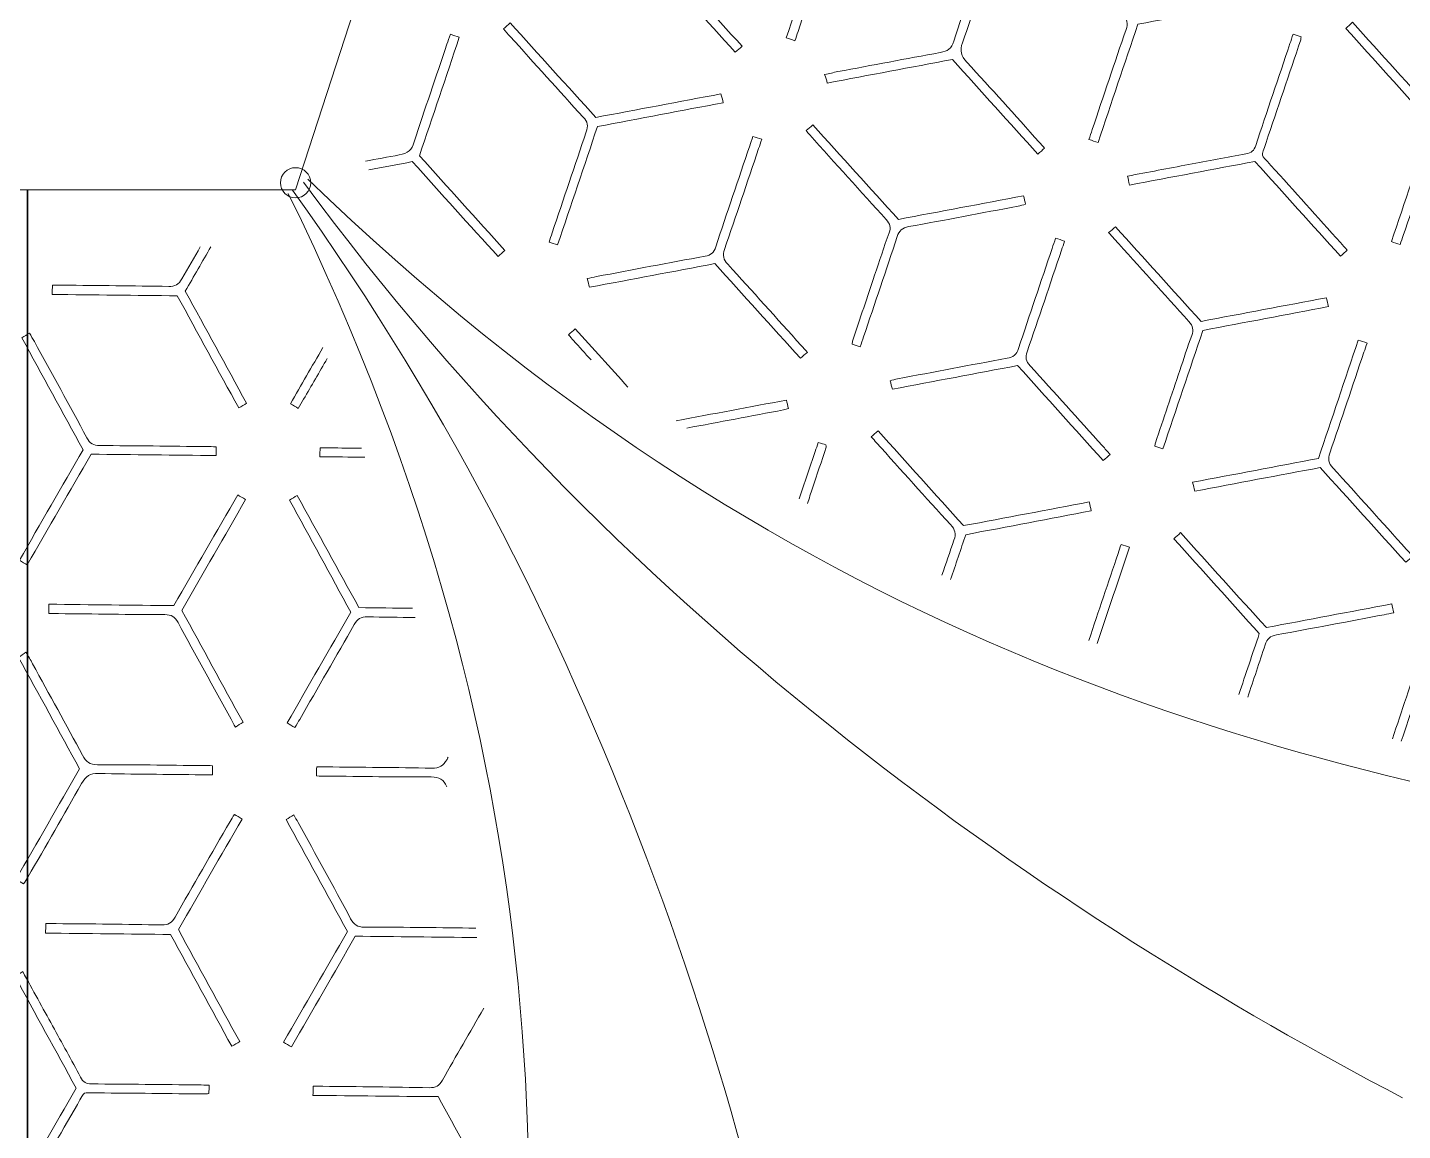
# Model space of a CAD drawing. Header units: inches. Extents: x 70 to 1671, y -1124 to -34.
# Drawn here: x 1422.5 to 1559.1, y -425.6 to -316.1 of the extents above; entities that cross this region are included whole.
import ezdxf

# ---------------------------------------------------------------- set-up
doc = ezdxf.new("R2010")
doc.units = ezdxf.units.IN
doc.header["$MEASUREMENT"] = 0
for name, color, linetype in [('black guides', 7, 'Continuous'), ('creasing lines + designs', 7, 'Continuous'), ('red cutouts', 7, 'Continuous')]:
    doc.layers.add(name, color=color, linetype=linetype)

# ---------------------------------------------------------------- blocks, each defined once
blk = doc.blocks.new('block 16')
at = {"layer": 'creasing lines + designs', "color": 3, "lineweight": 5}
for points, knots in [([(1440.73, -337.85), (1439.88, -339.31), (1439.04, -340.78), (1438.19, -342.26), (1440.2, -345.94), (1442.22, -349.63), (1444.27, -353.39), (1444.02, -353.54), (1443.79, -353.69), (1443.5, -353.86), (1441.47, -350.16), (1439.45, -346.47), (1437.39, -342.72), (1433.25, -342.68), (1429.13, -342.63), (1424.98, -342.59), (1424.98, -342.25), (1424.99, -342), (1424.99, -341.65), (1425.36, -341.66), (1425.7, -341.66), (1426.05, -341.66), (1429.54, -341.7), (1433.04, -341.72), (1436.54, -341.79), (1437.17, -341.81), (1437.53, -341.61), (1437.85, -341.04), (1438.46, -339.97), (1439.07, -338.91), (1439.68, -337.84)], [0, 0, 0, 0, 1, 1, 1, 2, 2, 2, 3, 3, 3, 4, 4, 4, 5, 5, 5, 6, 6, 6, 7, 7, 7, 8, 8, 8, 9, 9, 9, 10, 10, 10, 10]), ([(1421.96, -346.89), (1422.24, -346.72), (1422.46, -346.59), (1422.72, -346.43), (1422.88, -346.71), (1423.04, -346.98), (1423.2, -347.27), (1424.94, -350.45), (1426.7, -353.62), (1428.41, -356.82), (1428.72, -357.39), (1429.07, -357.6), (1429.71, -357.6), (1433.23, -357.61), (1436.76, -357.66), (1440.28, -357.7), (1440.6, -357.7), (1440.91, -357.71), (1441.25, -357.71), (1441.25, -358.03), (1441.25, -358.28), (1441.24, -358.59), (1437.11, -358.55), (1433.01, -358.5), (1428.84, -358.46), (1426.73, -362.11), (1424.62, -365.76), (1422.49, -369.46), (1422.24, -369.31), (1422.01, -369.17), (1421.72, -368.99), (1423.82, -365.33), (1425.92, -361.68), (1428.04, -358.01), (1426, -354.29), (1423.98, -350.59), (1421.96, -346.89)], [0, 0, 0, 0, 1, 1, 1, 2, 2, 2, 3, 3, 3, 4, 4, 4, 5, 5, 5, 6, 6, 6, 7, 7, 7, 8, 8, 8, 9, 9, 9, 10, 10, 10, 11, 11, 11, 12, 12, 12, 12]), ([(1452.28, -348.95), (1451.5, -350.3), (1450.72, -351.65), (1449.94, -353), (1449.77, -353.31), (1449.58, -353.61), (1449.41, -353.91), (1449.14, -353.75), (1448.93, -353.62), (1448.64, -353.44), (1449.7, -351.59), (1450.77, -349.73), (1451.84, -347.87)], [0, 0, 0, 0, 1, 1, 1, 2, 2, 2, 3, 3, 3, 4, 4, 4, 4]), ([(1456.01, -358.76), (1454.53, -358.74), (1453.05, -358.72), (1451.56, -358.71), (1451.56, -358.38), (1451.57, -358.13), (1451.57, -357.82), (1451.92, -357.82), (1452.24, -357.83), (1452.56, -357.83), (1453.6, -357.84), (1454.65, -357.85), (1455.69, -357.86)], [0, 0, 0, 0, 1, 1, 1, 2, 2, 2, 3, 3, 3, 4, 4, 4, 4]), ([(1437.84, -373.97), (1439.86, -377.65), (1441.88, -381.35), (1443.92, -385.08), (1443.67, -385.24), (1443.44, -385.38), (1443.17, -385.56), (1443.02, -385.3), (1442.87, -385.05), (1442.73, -384.79), (1440.97, -381.59), (1439.2, -378.39), (1437.47, -375.17), (1437.16, -374.59), (1436.8, -374.39), (1436.17, -374.39), (1432.65, -374.38), (1429.13, -374.33), (1425.61, -374.29), (1425.29, -374.29), (1424.97, -374.29), (1424.64, -374.28), (1424.64, -373.95), (1424.64, -373.69), (1424.65, -373.36), (1428.79, -373.41), (1432.92, -373.45), (1437.05, -373.5), (1439.19, -369.8), (1441.29, -366.15), (1443.4, -362.5), (1443.66, -362.65), (1443.87, -362.78), (1444.18, -362.96), (1442.08, -366.61), (1439.98, -370.26), (1437.84, -373.97)], [0, 0, 0, 0, 1, 1, 1, 2, 2, 2, 3, 3, 3, 4, 4, 4, 5, 5, 5, 6, 6, 6, 7, 7, 7, 8, 8, 8, 9, 9, 9, 10, 10, 10, 11, 11, 11, 12, 12, 12, 12]), ([(1461.01, -374.68), (1459.43, -374.66), (1457.85, -374.64), (1456.27, -374.61), (1455.64, -374.6), (1455.28, -374.8), (1454.96, -375.37), (1453.18, -378.52), (1451.36, -381.66), (1449.55, -384.8), (1449.4, -385.05), (1449.25, -385.31), (1449.06, -385.62), (1448.79, -385.45), (1448.57, -385.32), (1448.3, -385.15), (1450.4, -381.5), (1452.5, -377.85), (1454.62, -374.15), (1452.6, -370.45), (1450.58, -366.75), (1448.54, -363.02), (1448.81, -362.86), (1449.04, -362.72), (1449.31, -362.55), (1451.35, -366.27), (1453.37, -369.96), (1455.43, -373.7), (1457.21, -373.72), (1458.98, -373.74), (1460.76, -373.76)], [0, 0, 0, 0, 1, 1, 1, 2, 2, 2, 3, 3, 3, 4, 4, 4, 5, 5, 5, 6, 6, 6, 7, 7, 7, 8, 8, 8, 9, 9, 9, 10, 10, 10, 10]), ([(1440.89, -390.31), (1440.5, -390.31), (1440.15, -390.3), (1439.81, -390.3), (1436.4, -390.26), (1432.99, -390.26), (1429.59, -390.16), (1428.73, -390.14), (1428.3, -390.44), (1427.88, -391.18), (1426.14, -394.29), (1424.34, -397.37), (1422.56, -400.46), (1422.43, -400.69), (1422.28, -400.91), (1422.13, -401.15), (1421.89, -401.01), (1421.68, -400.88), (1421.38, -400.69), (1423.47, -397.05), (1425.57, -393.41), (1427.69, -389.72), (1425.68, -386.03), (1423.67, -382.36), (1421.63, -378.64), (1421.87, -378.47), (1422.1, -378.31), (1422.37, -378.12), (1422.6, -378.52), (1422.82, -378.9), (1423.03, -379.29), (1424.68, -382.32), (1426.36, -385.33), (1427.98, -388.37), (1428.33, -389.03), (1428.71, -389.3), (1429.46, -389.3), (1432.95, -389.29), (1436.45, -389.35), (1439.94, -389.39), (1440.25, -389.39), (1440.57, -389.39), (1440.9, -389.4), (1440.89, -389.74), (1440.89, -389.99), (1440.89, -390.31)], [0, 0, 0, 0, 1, 1, 1, 2, 2, 2, 3, 3, 3, 4, 4, 4, 5, 5, 5, 6, 6, 6, 7, 7, 7, 8, 8, 8, 9, 9, 9, 10, 10, 10, 11, 11, 11, 12, 12, 12, 13, 13, 13, 14, 14, 14, 15, 15, 15, 15]), ([(1464.15, -391.5), (1463.88, -390.76), (1463.4, -390.52), (1462.61, -390.52), (1459.15, -390.54), (1455.68, -390.47), (1452.22, -390.43), (1451.9, -390.43), (1451.58, -390.43), (1451.23, -390.42), (1451.23, -390.1), (1451.23, -389.85), (1451.24, -389.51), (1451.56, -389.51), (1451.88, -389.52), (1452.19, -389.52), (1455.68, -389.56), (1459.18, -389.57), (1462.67, -389.66), (1463.42, -389.67), (1463.81, -389.42), (1464.18, -388.77)], [0, 0, 0, 0, 1, 1, 1, 2, 2, 2, 3, 3, 3, 4, 4, 4, 5, 5, 5, 6, 6, 6, 7, 7, 7, 7]), ([(1443.59, -416.81), (1443.33, -416.97), (1443.1, -417.11), (1442.81, -417.28), (1440.78, -413.58), (1438.76, -409.89), (1436.72, -406.17), (1432.58, -406.12), (1428.48, -406.08), (1424.32, -406.03), (1424.32, -405.71), (1424.33, -405.44), (1424.33, -405.07), (1424.68, -405.08), (1425.02, -405.08), (1425.37, -405.09), (1428.86, -405.12), (1432.36, -405.15), (1435.85, -405.22), (1436.49, -405.23), (1436.85, -405.02), (1437.17, -404.46), (1438.97, -401.28), (1440.8, -398.12), (1442.63, -394.95), (1442.76, -394.72), (1442.9, -394.49), (1443.06, -394.24), (1443.32, -394.39), (1443.55, -394.53), (1443.82, -394.7), (1441.72, -398.35), (1439.63, -401.98), (1437.5, -405.68), (1439.51, -409.37), (1441.54, -413.06), (1443.59, -416.81)], [0, 0, 0, 0, 1, 1, 1, 2, 2, 2, 3, 3, 3, 4, 4, 4, 5, 5, 5, 6, 6, 6, 7, 7, 7, 8, 8, 8, 9, 9, 9, 10, 10, 10, 11, 11, 11, 12, 12, 12, 12]), ([(1467.14, -406.47), (1463.12, -406.43), (1459.13, -406.39), (1455.07, -406.34), (1452.96, -410), (1450.85, -413.65), (1448.73, -417.33), (1448.47, -417.18), (1448.24, -417.05), (1447.94, -416.87), (1450.06, -413.2), (1452.16, -409.55), (1454.28, -405.87), (1452.25, -402.15), (1450.22, -398.45), (1448.2, -394.76), (1448.48, -394.59), (1448.69, -394.45), (1448.96, -394.29), (1449.1, -394.54), (1449.26, -394.79), (1449.4, -395.05), (1451.14, -398.23), (1452.9, -401.4), (1454.61, -404.6), (1454.93, -405.19), (1455.28, -405.44), (1455.96, -405.44), (1459.43, -405.44), (1462.9, -405.49), (1466.36, -405.53), (1466.58, -405.53), (1466.79, -405.54), (1467.03, -405.54)], [0, 0, 0, 0, 1, 1, 1, 2, 2, 2, 3, 3, 3, 4, 4, 4, 5, 5, 5, 6, 6, 6, 7, 7, 7, 8, 8, 8, 9, 9, 9, 10, 10, 10, 11, 11, 11, 11]), ([(1421.26, -410.31), (1421.58, -410.13), (1421.79, -410.01), (1422.05, -409.86), (1423.04, -411.67), (1424.03, -413.47), (1425.01, -415.26), (1425.94, -416.96), (1426.89, -418.64), (1427.79, -420.35), (1428.04, -420.84), (1428.35, -421.02), (1428.88, -421.02), (1432.44, -421.03), (1435.99, -421.08), (1439.54, -421.12), (1439.86, -421.12), (1440.18, -421.13), (1440.55, -421.13), (1440.55, -421.42), (1440.54, -421.67), (1440.54, -421.97), (1440.45, -421.98), (1440.34, -422.02), (1440.24, -422.01), (1436.65, -421.98), (1433.07, -421.93), (1429.49, -421.91), (1427.82, -421.9), (1428.3, -421.64), (1427.47, -423.06), (1425.73, -426.04), (1424.02, -429.04), (1422.3, -432.03), (1422.14, -432.31), (1421.97, -432.58), (1421.79, -432.88), (1421.55, -432.74), (1421.34, -432.61), (1421.02, -432.42), (1423.12, -428.78), (1425.21, -425.14), (1427.35, -421.43), (1425.33, -417.75), (1423.31, -414.05), (1421.26, -410.31)], [0, 0, 0, 0, 1, 1, 1, 2, 2, 2, 3, 3, 3, 4, 4, 4, 5, 5, 5, 6, 6, 6, 7, 7, 7, 8, 8, 8, 9, 9, 9, 10, 10, 10, 11, 11, 11, 12, 12, 12, 13, 13, 13, 14, 14, 14, 15, 15, 15, 15]), ([(1468.55, -431.88), (1466.81, -428.7), (1465.06, -425.51), (1463.29, -422.28), (1459.16, -422.24), (1455.03, -422.2), (1450.87, -422.15), (1450.88, -421.83), (1450.88, -421.57), (1450.88, -421.24), (1451.21, -421.25), (1451.53, -421.25), (1451.84, -421.25), (1455.37, -421.29), (1458.89, -421.32), (1462.42, -421.39), (1463.05, -421.4), (1463.41, -421.21), (1463.73, -420.64), (1465.08, -418.25), (1466.45, -415.88), (1467.82, -413.5)], [0, 0, 0, 0, 1, 1, 1, 2, 2, 2, 3, 3, 3, 4, 4, 4, 5, 5, 5, 6, 6, 6, 7, 7, 7, 7])]:
    blk.add_open_spline(points, degree=3, knots=knots, dxfattribs=at)
blk.add_open_spline([(1464.18, -388.77), (1464.22, -388.69), (1464.26, -388.62), (1464.3, -388.54)], degree=3, dxfattribs=at)
blk = doc.blocks.new('block 17')
at = {"layer": 'creasing lines + designs', "color": 3, "lineweight": 5}
for points, knots in [([(1502.52, -304.72), (1506.64, -303.94), (1510.78, -303.16), (1514.96, -302.37), (1515.03, -302.66), (1515.1, -302.93), (1515.18, -303.24), (1514.89, -303.3), (1514.6, -303.37), (1514.31, -303.42), (1510.72, -304.1), (1507.13, -304.79), (1503.54, -305.44), (1502.89, -305.56), (1502.59, -305.84), (1502.4, -306.44), (1501.3, -309.79), (1500.16, -313.12), (1499.04, -316.46), (1498.94, -316.76), (1498.84, -317.06), (1498.73, -317.38), (1498.41, -317.27), (1498.17, -317.19), (1497.86, -317.09), (1499.18, -313.16), (1500.5, -309.25), (1501.82, -305.33), (1498.96, -302.16), (1496.14, -299.02), (1493.32, -295.89), (1493.55, -295.69), (1493.74, -295.53), (1494, -295.3), (1496.82, -298.42), (1499.64, -301.54), (1502.52, -304.72)], [0, 0, 0, 0, 1, 1, 1, 2, 2, 2, 3, 3, 3, 4, 4, 4, 5, 5, 5, 6, 6, 6, 7, 7, 7, 8, 8, 8, 9, 9, 9, 10, 10, 10, 11, 11, 11, 12, 12, 12, 12]), ([(1471.85, -311.46), (1471.78, -311.14), (1471.72, -310.89), (1471.65, -310.6), (1471.96, -310.53), (1472.27, -310.46), (1472.59, -310.4), (1476.15, -309.72), (1479.72, -309.03), (1483.29, -308.39), (1483.93, -308.28), (1484.23, -308.01), (1484.43, -307.4), (1485.52, -304.05), (1486.67, -300.72), (1487.79, -297.38), (1487.89, -297.07), (1487.99, -296.78), (1488.1, -296.45), (1488.4, -296.56), (1488.65, -296.64), (1488.94, -296.74), (1487.62, -300.65), (1486.31, -304.54), (1484.98, -308.49), (1487.8, -311.63), (1490.62, -314.76), (1493.48, -317.93), (1493.26, -318.12), (1493.05, -318.29), (1492.79, -318.52), (1489.97, -315.39), (1487.14, -312.26), (1484.3, -309.12), (1480.14, -309.9), (1475.99, -310.68), (1471.85, -311.46)], [0, 0, 0, 0, 1, 1, 1, 2, 2, 2, 3, 3, 3, 4, 4, 4, 5, 5, 5, 6, 6, 6, 7, 7, 7, 8, 8, 8, 9, 9, 9, 10, 10, 10, 11, 11, 11, 12, 12, 12, 12]), ([(1555.3, -310.56), (1555.61, -310.49), (1555.92, -310.42), (1556.23, -310.36), (1559.61, -309.72), (1563, -309.1), (1566.39, -308.44), (1568.12, -308.1), (1567.67, -308.5), (1568.25, -306.8), (1569.33, -303.66), (1570.37, -300.52), (1571.43, -297.37), (1571.53, -297.07), (1571.64, -296.77), (1571.75, -296.42), (1572.03, -296.52), (1572.27, -296.6), (1572.56, -296.7), (1572.54, -296.82), (1572.54, -296.96), (1572.49, -297.08), (1571.43, -300.26), (1570.36, -303.43), (1569.29, -306.6), (1569.09, -307.21), (1568.7, -307.87), (1568.81, -308.42), (1568.93, -308.98), (1569.56, -309.45), (1569.99, -309.93), (1572.17, -312.36), (1574.37, -314.79), (1576.56, -317.21), (1576.75, -317.43), (1576.94, -317.66), (1577.17, -317.92), (1576.9, -318.13), (1576.7, -318.29), (1576.47, -318.48), (1573.64, -315.34), (1570.82, -312.21), (1567.98, -309.07), (1563.8, -309.86), (1559.67, -310.64), (1555.52, -311.42), (1555.44, -311.11), (1555.38, -310.86), (1555.3, -310.56)], [0, 0, 0, 0, 1, 1, 1, 2, 2, 2, 3, 3, 3, 4, 4, 4, 5, 5, 5, 6, 6, 6, 7, 7, 7, 8, 8, 8, 9, 9, 9, 10, 10, 10, 11, 11, 11, 12, 12, 12, 13, 13, 13, 14, 14, 14, 15, 15, 15, 16, 16, 16, 16]), ([(1545.03, -312.5), (1545.1, -312.79), (1545.16, -313.05), (1545.24, -313.38), (1541.09, -314.17), (1536.95, -314.95), (1532.78, -315.74), (1531.46, -319.66), (1530.15, -323.55), (1528.83, -327.49), (1528.52, -327.39), (1528.26, -327.3), (1527.92, -327.19), (1528.03, -326.86), (1528.14, -326.53), (1528.25, -326.2), (1529.37, -322.89), (1530.47, -319.57), (1531.61, -316.27), (1531.82, -315.67), (1531.74, -315.26), (1531.3, -314.79), (1528.83, -312.09), (1526.39, -309.37), (1523.94, -306.65), (1523.77, -306.45), (1523.6, -306.25), (1523.4, -306.02), (1523.63, -305.83), (1523.83, -305.65), (1524.08, -305.44), (1526.9, -308.57), (1529.71, -311.68), (1532.57, -314.85), (1536.69, -314.07), (1540.83, -313.29), (1545.03, -312.5)], [0, 0, 0, 0, 1, 1, 1, 2, 2, 2, 3, 3, 3, 4, 4, 4, 5, 5, 5, 6, 6, 6, 7, 7, 7, 8, 8, 8, 9, 9, 9, 10, 10, 10, 11, 11, 11, 12, 12, 12, 12]), ([(1519, -306.88), (1518.87, -307.24), (1518.76, -307.57), (1518.65, -307.9), (1517.56, -311.13), (1516.51, -314.37), (1515.36, -317.58), (1515.08, -318.38), (1515.22, -318.89), (1515.8, -319.51), (1518.22, -322.13), (1520.59, -324.79), (1522.98, -327.44), (1523.16, -327.64), (1523.32, -327.84), (1523.51, -328.06), (1523.3, -328.25), (1523.11, -328.41), (1522.84, -328.64), (1520.02, -325.52), (1517.21, -322.4), (1514.36, -319.24), (1510.23, -320.02), (1506.11, -320.8), (1501.94, -321.58), (1501.86, -321.3), (1501.78, -321.04), (1501.68, -320.72), (1502.13, -320.63), (1502.56, -320.54), (1503, -320.45), (1506.38, -319.82), (1509.77, -319.16), (1513.16, -318.55), (1513.89, -318.43), (1514.27, -318.15), (1514.5, -317.43), (1515.57, -314.11), (1516.71, -310.8), (1517.82, -307.49), (1517.92, -307.19), (1518.02, -306.9), (1518.13, -306.58), (1518.45, -306.69), (1518.69, -306.77), (1519, -306.88)], [0, 0, 0, 0, 1, 1, 1, 2, 2, 2, 3, 3, 3, 4, 4, 4, 5, 5, 5, 6, 6, 6, 7, 7, 7, 8, 8, 8, 9, 9, 9, 10, 10, 10, 11, 11, 11, 12, 12, 12, 13, 13, 13, 14, 14, 14, 15, 15, 15, 15]), ([(1456.07, -329.34), (1457.19, -329.13), (1458.32, -328.93), (1459.44, -328.73), (1460.29, -328.58), (1460.68, -328.23), (1460.93, -327.43), (1461.96, -324.18), (1463.09, -320.96), (1464.17, -317.73), (1464.28, -317.41), (1464.39, -317.08), (1464.51, -316.74), (1464.84, -316.85), (1465.09, -316.93), (1465.4, -317.04), (1464.08, -320.97), (1462.76, -324.88), (1461.44, -328.8), (1464.28, -331.96), (1467.08, -335.07), (1469.92, -338.21), (1469.7, -338.41), (1469.5, -338.59), (1469.25, -338.82), (1466.41, -335.68), (1463.59, -332.56), (1460.73, -329.39), (1459.29, -329.67), (1457.85, -329.94), (1456.41, -330.21)], [0, 0, 0, 0, 1, 1, 1, 2, 2, 2, 3, 3, 3, 4, 4, 4, 5, 5, 5, 6, 6, 6, 7, 7, 7, 8, 8, 8, 9, 9, 9, 10, 10, 10, 10]), ([(1474.31, -337.38), (1474.42, -337.06), (1474.52, -336.76), (1474.62, -336.46), (1475.75, -333.12), (1476.86, -329.77), (1478.01, -326.44), (1478.22, -325.84), (1478.14, -325.44), (1477.7, -324.96), (1475.26, -322.31), (1472.87, -319.63), (1470.46, -316.96), (1470.24, -316.72), (1470.03, -316.47), (1469.78, -316.19), (1470, -316), (1470.2, -315.83), (1470.46, -315.6), (1473.29, -318.73), (1476.11, -321.86), (1478.95, -325), (1483.1, -324.22), (1487.21, -323.44), (1491.38, -322.66), (1491.46, -322.95), (1491.53, -323.21), (1491.61, -323.54), (1487.47, -324.32), (1483.32, -325.11), (1479.12, -325.9), (1477.8, -329.82), (1476.48, -333.73), (1475.16, -337.67), (1474.85, -337.56), (1474.61, -337.48), (1474.31, -337.38)], [0, 0, 0, 0, 1, 1, 1, 2, 2, 2, 3, 3, 3, 4, 4, 4, 5, 5, 5, 6, 6, 6, 7, 7, 7, 8, 8, 8, 9, 9, 9, 10, 10, 10, 11, 11, 11, 12, 12, 12, 12]), ([(1531.95, -331.72), (1531.88, -331.36), (1531.83, -331.12), (1531.76, -330.83), (1533.79, -330.44), (1535.81, -330.06), (1537.82, -329.68), (1539.72, -329.32), (1541.62, -328.95), (1543.52, -328.62), (1544.06, -328.52), (1544.32, -328.29), (1544.49, -327.78), (1545.6, -324.41), (1546.75, -321.04), (1547.88, -317.67), (1547.98, -317.37), (1548.09, -317.07), (1548.2, -316.72), (1548.48, -316.81), (1548.71, -316.89), (1548.99, -316.99), (1548.98, -317.08), (1548.98, -317.19), (1548.95, -317.29), (1547.81, -320.69), (1546.65, -324.08), (1545.52, -327.48), (1545, -329.06), (1544.9, -328.53), (1546, -329.76), (1548.3, -332.33), (1550.62, -334.88), (1552.92, -337.44), (1553.14, -337.69), (1553.35, -337.93), (1553.58, -338.19), (1553.37, -338.38), (1553.18, -338.54), (1552.91, -338.78), (1550.09, -335.67), (1547.27, -332.54), (1544.41, -329.37), (1540.28, -330.15), (1536.14, -330.93), (1531.95, -331.72)], [0, 0, 0, 0, 1, 1, 1, 2, 2, 2, 3, 3, 3, 4, 4, 4, 5, 5, 5, 6, 6, 6, 7, 7, 7, 8, 8, 8, 9, 9, 9, 10, 10, 10, 11, 11, 11, 12, 12, 12, 13, 13, 13, 14, 14, 14, 15, 15, 15, 15]), ([(1562.62, -324.98), (1566.74, -324.2), (1570.88, -323.42), (1575.07, -322.63), (1575.14, -322.92), (1575.21, -323.18), (1575.28, -323.49), (1574.99, -323.55), (1574.71, -323.62), (1574.42, -323.68), (1570.83, -324.35), (1567.24, -325.05), (1563.64, -325.7), (1563, -325.81), (1562.7, -326.1), (1562.5, -326.7), (1561.41, -330.04), (1560.27, -333.38), (1559.14, -336.72), (1559.04, -337.01), (1558.94, -337.31), (1558.83, -337.63), (1558.52, -337.53), (1558.27, -337.45), (1557.96, -337.34), (1559.29, -333.41), (1560.6, -329.5), (1561.93, -325.58), (1559.07, -322.41), (1556.25, -319.28), (1553.43, -316.15), (1553.66, -315.95), (1553.84, -315.78), (1554.11, -315.55), (1556.93, -318.67), (1559.75, -321.8), (1562.62, -324.98)], [0, 0, 0, 0, 1, 1, 1, 2, 2, 2, 3, 3, 3, 4, 4, 4, 5, 5, 5, 6, 6, 6, 7, 7, 7, 8, 8, 8, 9, 9, 9, 10, 10, 10, 11, 11, 11, 12, 12, 12, 12]), ([(1521.43, -332.78), (1521.5, -333.08), (1521.57, -333.33), (1521.64, -333.63), (1521.39, -333.69), (1521.14, -333.76), (1520.89, -333.81), (1517.27, -334.5), (1513.65, -335.19), (1510.02, -335.85), (1509.39, -335.97), (1509.08, -336.24), (1508.88, -336.84), (1507.8, -340.16), (1506.66, -343.47), (1505.55, -346.78), (1505.44, -347.11), (1505.33, -347.44), (1505.21, -347.79), (1504.91, -347.69), (1504.69, -347.62), (1504.41, -347.52), (1504.43, -347.41), (1504.42, -347.27), (1504.47, -347.14), (1505.19, -344.99), (1505.92, -342.84), (1506.64, -340.68), (1507.12, -339.28), (1507.56, -337.86), (1508.08, -336.47), (1508.27, -335.93), (1508.19, -335.57), (1507.79, -335.14), (1505.25, -332.35), (1502.73, -329.54), (1500.2, -326.74), (1500.08, -326.61), (1499.97, -326.47), (1499.83, -326.31), (1500.06, -326.12), (1500.27, -325.95), (1500.52, -325.74), (1503.35, -328.87), (1506.15, -331.97), (1509, -335.13), (1513.14, -334.35), (1517.28, -333.57), (1521.43, -332.78)], [0, 0, 0, 0, 1, 1, 1, 2, 2, 2, 3, 3, 3, 4, 4, 4, 5, 5, 5, 6, 6, 6, 7, 7, 7, 8, 8, 8, 9, 9, 9, 10, 10, 10, 11, 11, 11, 12, 12, 12, 13, 13, 13, 14, 14, 14, 15, 15, 15, 16, 16, 16, 16]), ([(1478.33, -341.87), (1478.25, -341.57), (1478.19, -341.33), (1478.11, -341.01), (1478.41, -340.94), (1478.71, -340.87), (1479.02, -340.81), (1482.61, -340.13), (1486.2, -339.44), (1489.8, -338.79), (1490.41, -338.68), (1490.69, -338.42), (1490.87, -337.85), (1491.97, -334.51), (1493.11, -331.17), (1494.24, -327.83), (1494.34, -327.53), (1494.44, -327.23), (1494.56, -326.88), (1494.85, -326.98), (1495.11, -327.07), (1495.43, -327.17), (1495.32, -327.5), (1495.22, -327.8), (1495.12, -328.1), (1493.99, -331.44), (1492.88, -334.78), (1491.73, -338.11), (1491.52, -338.71), (1491.62, -339.11), (1492.06, -339.59), (1494.51, -342.26), (1496.92, -344.96), (1499.35, -347.65), (1499.55, -347.87), (1499.74, -348.1), (1499.96, -348.35), (1499.73, -348.54), (1499.53, -348.72), (1499.28, -348.93), (1496.42, -345.76), (1493.61, -342.65), (1490.79, -339.52), (1486.62, -340.31), (1482.49, -341.09), (1478.33, -341.87)], [0, 0, 0, 0, 1, 1, 1, 2, 2, 2, 3, 3, 3, 4, 4, 4, 5, 5, 5, 6, 6, 6, 7, 7, 7, 8, 8, 8, 9, 9, 9, 10, 10, 10, 11, 11, 11, 12, 12, 12, 13, 13, 13, 14, 14, 14, 15, 15, 15, 15]), ([(1551.71, -343.79), (1547.54, -344.58), (1543.4, -345.37), (1539.24, -346.16), (1537.92, -350.08), (1536.6, -353.97), (1535.27, -357.93), (1534.95, -357.83), (1534.74, -357.75), (1534.47, -357.66), (1534.49, -357.56), (1534.49, -357.44), (1534.52, -357.34), (1535.33, -354.94), (1536.14, -352.54), (1536.94, -350.14), (1537.34, -348.98), (1537.7, -347.81), (1538.13, -346.66), (1538.34, -346.1), (1538.26, -345.72), (1537.84, -345.26), (1535.35, -342.54), (1532.89, -339.79), (1530.42, -337.05), (1530.25, -336.86), (1530.08, -336.65), (1529.88, -336.43), (1530.11, -336.24), (1530.32, -336.07), (1530.57, -335.86), (1533.39, -338.99), (1536.2, -342.1), (1539.06, -345.26), (1543.19, -344.48), (1547.32, -343.7), (1551.5, -342.91), (1551.58, -343.22), (1551.64, -343.48), (1551.71, -343.79)], [0, 0, 0, 0, 1, 1, 1, 2, 2, 2, 3, 3, 3, 4, 4, 4, 5, 5, 5, 6, 6, 6, 7, 7, 7, 8, 8, 8, 9, 9, 9, 10, 10, 10, 11, 11, 11, 12, 12, 12, 13, 13, 13, 13]), ([(1520.84, -349.65), (1516.71, -350.43), (1512.56, -351.21), (1508.4, -352), (1508.32, -351.71), (1508.26, -351.47), (1508.18, -351.16), (1508.42, -351.1), (1508.67, -351.02), (1508.92, -350.97), (1512.54, -350.29), (1516.16, -349.59), (1519.79, -348.93), (1520.42, -348.82), (1520.74, -348.56), (1520.94, -347.95), (1522.02, -344.63), (1523.16, -341.32), (1524.27, -338.01), (1524.38, -337.68), (1524.49, -337.35), (1524.61, -336.99), (1524.93, -337.1), (1525.17, -337.18), (1525.5, -337.29), (1525.4, -337.6), (1525.3, -337.89), (1525.2, -338.19), (1524.07, -341.55), (1522.95, -344.93), (1521.78, -348.28), (1521.59, -348.86), (1521.67, -349.23), (1522.09, -349.69), (1524.5, -352.32), (1526.87, -354.97), (1529.26, -357.62), (1529.52, -357.91), (1529.77, -358.19), (1530.03, -358.48), (1529.8, -358.68), (1529.61, -358.85), (1529.35, -359.08), (1526.53, -355.95), (1523.71, -352.82), (1520.84, -349.65)], [0, 0, 0, 0, 1, 1, 1, 2, 2, 2, 3, 3, 3, 4, 4, 4, 5, 5, 5, 6, 6, 6, 7, 7, 7, 8, 8, 8, 9, 9, 9, 10, 10, 10, 11, 11, 11, 12, 12, 12, 13, 13, 13, 14, 14, 14, 15, 15, 15, 15]), ([(1478.48, -349.09), (1477.9, -348.44), (1477.31, -347.8), (1476.73, -347.15), (1476.57, -346.98), (1476.42, -346.79), (1476.25, -346.58), (1476.47, -346.4), (1476.67, -346.22), (1476.92, -346.01), (1478.67, -347.94), (1480.41, -349.86), (1482.14, -351.79)], [0, 0, 0, 0, 1, 1, 1, 2, 2, 2, 3, 3, 3, 4, 4, 4, 4]), ([(1555.54, -347.41), (1555.43, -347.73), (1555.33, -348.03), (1555.23, -348.33), (1554.1, -351.67), (1552.99, -355.01), (1551.84, -358.34), (1551.63, -358.94), (1551.71, -359.34), (1552.15, -359.82), (1554.6, -362.5), (1557.02, -365.2), (1559.44, -367.89), (1559.64, -368.11), (1559.83, -368.33), (1560.07, -368.6), (1559.85, -368.79), (1559.65, -368.97), (1559.4, -369.19), (1556.57, -366.07), (1553.75, -362.94), (1550.89, -359.78), (1546.75, -360.56), (1542.61, -361.34), (1538.43, -362.13), (1538.36, -361.82), (1538.3, -361.56), (1538.22, -361.24), (1542.38, -360.46), (1546.52, -359.67), (1550.71, -358.88), (1552.03, -354.95), (1553.35, -351.04), (1554.67, -347.12), (1554.98, -347.22), (1555.23, -347.3), (1555.54, -347.41)], [0, 0, 0, 0, 1, 1, 1, 2, 2, 2, 3, 3, 3, 4, 4, 4, 5, 5, 5, 6, 6, 6, 7, 7, 7, 8, 8, 8, 9, 9, 9, 10, 10, 10, 11, 11, 11, 12, 12, 12, 12]), ([(1486.93, -355.14), (1490.59, -354.45), (1494.24, -353.76), (1497.88, -353.08), (1497.96, -353.38), (1498.02, -353.62), (1498.09, -353.92), (1497.93, -353.96), (1497.77, -354.02), (1497.6, -354.05), (1494.4, -354.66), (1491.2, -355.26), (1488, -355.86)], [0, 0, 0, 0, 1, 1, 1, 2, 2, 2, 3, 3, 3, 4, 4, 4, 4]), ([(1513.33, -370.48), (1513.72, -369.32), (1514.12, -368.16), (1514.52, -367), (1514.75, -366.36), (1514.64, -365.95), (1514.18, -365.45), (1511.7, -362.75), (1509.27, -360.03), (1506.82, -357.31), (1506.66, -357.14), (1506.51, -356.96), (1506.31, -356.72), (1506.52, -356.54), (1506.73, -356.36), (1506.99, -356.14), (1509.82, -359.28), (1512.64, -362.41), (1515.48, -365.55), (1519.65, -364.77), (1523.79, -363.99), (1527.95, -363.2), (1528.03, -363.51), (1528.09, -363.76), (1528.16, -364.08), (1524.03, -364.87), (1519.89, -365.65), (1515.69, -366.45), (1515.19, -367.93), (1514.69, -369.42), (1514.19, -370.9)], [0, 0, 0, 0, 1, 1, 1, 2, 2, 2, 3, 3, 3, 4, 4, 4, 5, 5, 5, 6, 6, 6, 7, 7, 7, 8, 8, 8, 9, 9, 9, 10, 10, 10, 10]), ([(1499.15, -362.88), (1499.68, -361.32), (1500.21, -359.75), (1500.74, -358.19), (1500.84, -357.89), (1500.94, -357.6), (1501.05, -357.28), (1501.35, -357.38), (1501.57, -357.45), (1501.8, -357.53), (1501.81, -357.61), (1501.84, -357.7), (1501.82, -357.77), (1501.37, -359.13), (1500.93, -360.48), (1500.47, -361.84), (1500.3, -362.34), (1500.14, -362.85), (1499.97, -363.35)], [0, 0, 0, 0, 1, 1, 1, 2, 2, 2, 3, 3, 3, 4, 4, 4, 5, 5, 5, 6, 6, 6, 6]), ([(1542.81, -382.32), (1543.49, -380.31), (1544.16, -378.3), (1544.84, -376.28), (1541.99, -373.12), (1539.17, -369.98), (1536.34, -366.85), (1536.57, -366.65), (1536.76, -366.49), (1537.02, -366.25), (1539.84, -369.38), (1542.66, -372.5), (1545.54, -375.68), (1549.66, -374.9), (1553.79, -374.12), (1558, -373.33), (1558.07, -373.65), (1558.13, -373.9), (1558.19, -374.2), (1557.88, -374.27), (1557.56, -374.34), (1557.25, -374.4), (1553.68, -375.07), (1550.13, -375.76), (1546.56, -376.4), (1545.91, -376.52), (1545.61, -376.8), (1545.42, -377.4), (1544.85, -379.13), (1544.27, -380.87), (1543.69, -382.6)], [0, 0, 0, 0, 1, 1, 1, 2, 2, 2, 3, 3, 3, 4, 4, 4, 5, 5, 5, 6, 6, 6, 7, 7, 7, 8, 8, 8, 9, 9, 9, 10, 10, 10, 10]), ([(1527.92, -376.95), (1528.87, -374.07), (1529.84, -371.2), (1530.81, -368.33), (1530.91, -368.03), (1531.01, -367.73), (1531.12, -367.41), (1531.42, -367.51), (1531.67, -367.6), (1531.96, -367.69), (1530.88, -370.89), (1529.81, -374.06), (1528.73, -377.27)], [0, 0, 0, 0, 1, 1, 1, 2, 2, 2, 3, 3, 3, 4, 4, 4, 4]), ([(1558.07, -386.72), (1558.98, -383.97), (1559.91, -381.22), (1560.84, -378.47), (1560.94, -378.17), (1561.04, -377.87), (1561.15, -377.54), (1561.46, -377.64), (1561.7, -377.72), (1562.02, -377.83), (1561.9, -378.18), (1561.79, -378.51), (1561.68, -378.84), (1560.77, -381.54), (1559.86, -384.25), (1558.94, -386.95)], [0, 0, 0, 0, 1, 1, 1, 2, 2, 2, 3, 3, 3, 4, 4, 4, 5, 5, 5, 5])]:
    blk.add_open_spline(points, degree=3, knots=knots, dxfattribs=at)
blk = doc.blocks.new('block 34')
at = {"layer": 'black guides', "color": 7, "lineweight": 35}
blk.add_lwpolyline([(1422.52, -332.27), (1422.52, -534.95)], dxfattribs=at)

msp = doc.modelspace()

# ---------------------------------------------------------------- linework, layer by layer
at = {"layer": 'creasing lines + designs', "color": 3, "lineweight": 5}
msp.add_lwpolyline([(1379.43, -281.55), (1422.52, -250.25), (1465.6, -281.55), (1449.14, -332.2), (1395.89, -332.2), (1379.43, -281.55)], dxfattribs=at)
for points in [[(1449.94, -331.42), (1482.31, -375.62), (1525.25, -404.68), (1559.05, -422.39)], [(1450.36, -331.13), (1496.44, -375.77), (1543.9, -389.79), (1590.18, -396.69)], [(1448.42, -332.54), (1476.62, -390.16), (1475.28, -439.63), (1467.53, -485.78)], [(1448.83, -332.23), (1480.84, -376.68), (1495.2, -426.5), (1501.6, -464.13)]]:
    msp.add_open_spline(points, degree=3, dxfattribs=at)
at = {"layer": 'red cutouts', "color": 1, "lineweight": 5}
for points, knots in [([(1185.81, -334.13), (1185.81, -334.13), (1185.75, -333.34), (1185.75, -333.34), (1186.35, -342.52), (1188.7, -352.9), (1193.23, -367.06), (1193.23, -367.06), (1193.93, -369.09), (1193.93, -369.09), (1193.93, -369.09), (1194.56, -371.14), (1194.56, -371.14), (1199.08, -384.85), (1203.17, -394.47), (1207.9, -402.14), (1216.15, -415.52), (1226.36, -422.95), (1244.25, -435.82), (1245.73, -436.89), (1247.27, -437.99), (1248.86, -439.14), (1248.86, -439.14), (1248.86, -439.14), (1248.86, -439.14), (1248.86, -439.14), (1248.86, -439.15), (1248.86, -439.15), (1248.86, -439.15), (1269.08, -506.06), (1269.08, -506.06), (1269.08, -506.06), (1338.93, -504.59), (1338.93, -504.59), (1338.93, -504.59), (1338.93, -504.59), (1338.93, -504.59), (1338.93, -504.59), (1338.93, -504.59), (1338.93, -504.59), (1340.51, -505.75), (1342.04, -506.87), (1343.51, -507.95), (1361.28, -520.98), (1371.5, -528.39), (1386.77, -532.11), (1395.52, -534.24), (1405.94, -535.16), (1420.38, -535.23), (1420.38, -535.23), (1422.52, -535.19), (1422.52, -535.19), (1422.52, -535.19), (1424.67, -535.23), (1424.67, -535.23), (1439.11, -535.16), (1449.52, -534.24), (1458.27, -532.11), (1473.55, -528.39), (1483.77, -520.98), (1501.54, -507.95), (1503.01, -506.87), (1504.54, -505.75), (1506.12, -504.59), (1506.12, -504.59), (1506.12, -504.59), (1506.12, -504.59), (1506.12, -504.59), (1506.1, -504.61), (1506.1, -504.61), (1506.1, -504.61), (1575.98, -506.06), (1575.98, -506.06), (1575.98, -506.06), (1596.17, -439.17), (1596.17, -439.17), (1596.17, -439.17), (1596.14, -439.2), (1596.14, -439.2), (1596.14, -439.2), (1596.14, -439.2), (1596.14, -439.2), (1597.73, -438.05), (1599.27, -436.95), (1600.75, -435.88), (1618.64, -423.01), (1628.85, -415.59), (1637.11, -402.21), (1641.85, -394.54), (1645.94, -384.93), (1650.47, -371.21), (1650.47, -371.21), (1651.1, -369.16), (1651.1, -369.16), (1651.1, -369.16), (1651.79, -367.13), (1651.79, -367.13), (1656.2, -353.38), (1658.54, -343.19), (1659.22, -334.21), (1660.41, -318.53), (1656.52, -306.52), (1649.62, -285.59), (1649.05, -283.86), (1648.45, -282.06), (1647.84, -280.2), (1647.84, -280.2), (1647.84, -280.2), (1647.84, -280.2), (1647.84, -280.2), (1670.8, -214.18), (1670.8, -214.18), (1670.8, -214.18), (1613.52, -174.41), (1613.52, -174.41), (1613.52, -174.41), (1613.52, -174.41), (1613.52, -174.41), (1612.92, -172.54), (1612.35, -170.74), (1611.79, -169), (1605.09, -148.01), (1601.19, -136), (1591.03, -124), (1585.2, -117.13), (1577.32, -110.26), (1565.68, -101.72), (1565.68, -101.72), (1563.93, -100.48), (1563.93, -100.48), (1563.93, -100.48), (1562.21, -99.19), (1562.21, -99.19), (1550.5, -90.75), (1541.54, -85.36), (1533.21, -81.94), (1518.67, -75.96), (1506.04, -75.94), (1484, -76.03), (1482.18, -76.03), (1480.29, -76.04), (1478.32, -76.05), (1478.32, -76.05), (1478.32, -76.05), (1478.32, -76.05), (1478.32, -76.05), (1422.61, -33.79), (1422.61, -33.79), (1422.61, -33.79), (1366.88, -76.01), (1366.88, -76.01), (1366.88, -76.01), (1366.88, -76.01), (1366.88, -76.01), (1366.88, -76.01), (1366.88, -76.01), (1366.88, -76.01), (1364.91, -76), (1363.02, -75.99), (1361.2, -75.98), (1339.16, -75.88), (1326.53, -75.89), (1311.99, -81.86), (1303.66, -85.28), (1294.69, -90.66), (1282.97, -99.09), (1282.97, -99.09), (1281.26, -100.38), (1281.26, -100.38), (1281.26, -100.38), (1279.5, -101.62), (1279.5, -101.62), (1267.85, -110.16), (1259.97, -117.02), (1254.14, -123.89), (1243.97, -135.87), (1240.06, -147.88), (1233.34, -168.87), (1232.79, -170.61), (1232.21, -172.41), (1231.61, -174.28), (1231.61, -174.28), (1231.61, -174.28), (1231.61, -174.28), (1231.61, -174.28), (1231.63, -174.25), (1231.63, -174.25), (1231.63, -174.25), (1174.24, -214.15), (1174.24, -214.15), (1174.24, -214.15), (1197.21, -280.14), (1197.21, -280.14), (1197.21, -280.14), (1197.21, -280.13), (1197.21, -280.13), (1197.21, -280.13), (1197.21, -280.13), (1197.21, -280.13), (1196.6, -281.99), (1196, -283.79), (1195.43, -285.52), (1188.64, -306.09), (1184.76, -318.05), (1185.75, -333.34)], [0, 0, 0, 0, 1, 1, 1, 2, 2, 2, 3, 3, 3, 4, 4, 4, 5, 5, 5, 6, 6, 6, 7, 7, 7, 8, 8, 8, 9, 9, 9, 10, 10, 10, 11, 11, 11, 12, 12, 12, 13, 13, 13, 14, 14, 14, 15, 15, 15, 16, 16, 16, 17, 17, 17, 18, 18, 18, 19, 19, 19, 20, 20, 20, 21, 21, 21, 22, 22, 22, 23, 23, 23, 24, 24, 24, 25, 25, 25, 26, 26, 26, 27, 27, 27, 28, 28, 28, 29, 29, 29, 30, 30, 30, 31, 31, 31, 32, 32, 32, 33, 33, 33, 34, 34, 34, 35, 35, 35, 36, 36, 36, 37, 37, 37, 38, 38, 38, 39, 39, 39, 40, 40, 40, 41, 41, 41, 42, 42, 42, 43, 43, 43, 44, 44, 44, 45, 45, 45, 46, 46, 46, 47, 47, 47, 48, 48, 48, 49, 49, 49, 50, 50, 50, 51, 51, 51, 52, 52, 52, 53, 53, 53, 54, 54, 54, 55, 55, 55, 56, 56, 56, 57, 57, 57, 58, 58, 58, 59, 59, 59, 60, 60, 60, 61, 61, 61, 62, 62, 62, 63, 63, 63, 64, 64, 64, 65, 65, 65, 66, 66, 66, 67, 67, 67, 68, 68, 68, 68]), ([(1447.64, -331.49), (1447.64, -330.66), (1448.31, -329.99), (1449.14, -329.99), (1449.97, -329.99), (1450.64, -330.66), (1450.64, -331.49), (1450.64, -332.32), (1449.97, -332.99), (1449.14, -332.99), (1448.31, -332.99), (1447.64, -332.32), (1447.64, -331.49)], [0, 0, 0, 0, 1, 1, 1, 2, 2, 2, 3, 3, 3, 4, 4, 4, 4])]:
    msp.add_open_spline(points, degree=3, knots=knots, dxfattribs=at)

# ---------------------------------------------------------------- block references
at = {"layer": 'black guides'}
msp.add_blockref('block 34', (0, 0), dxfattribs=at)
at = {"layer": 'creasing lines + designs'}
for name in ['block 17', 'block 16']:
    msp.add_blockref(name, (0, 0), dxfattribs=at)

doc.saveas('drawing.dxf')
